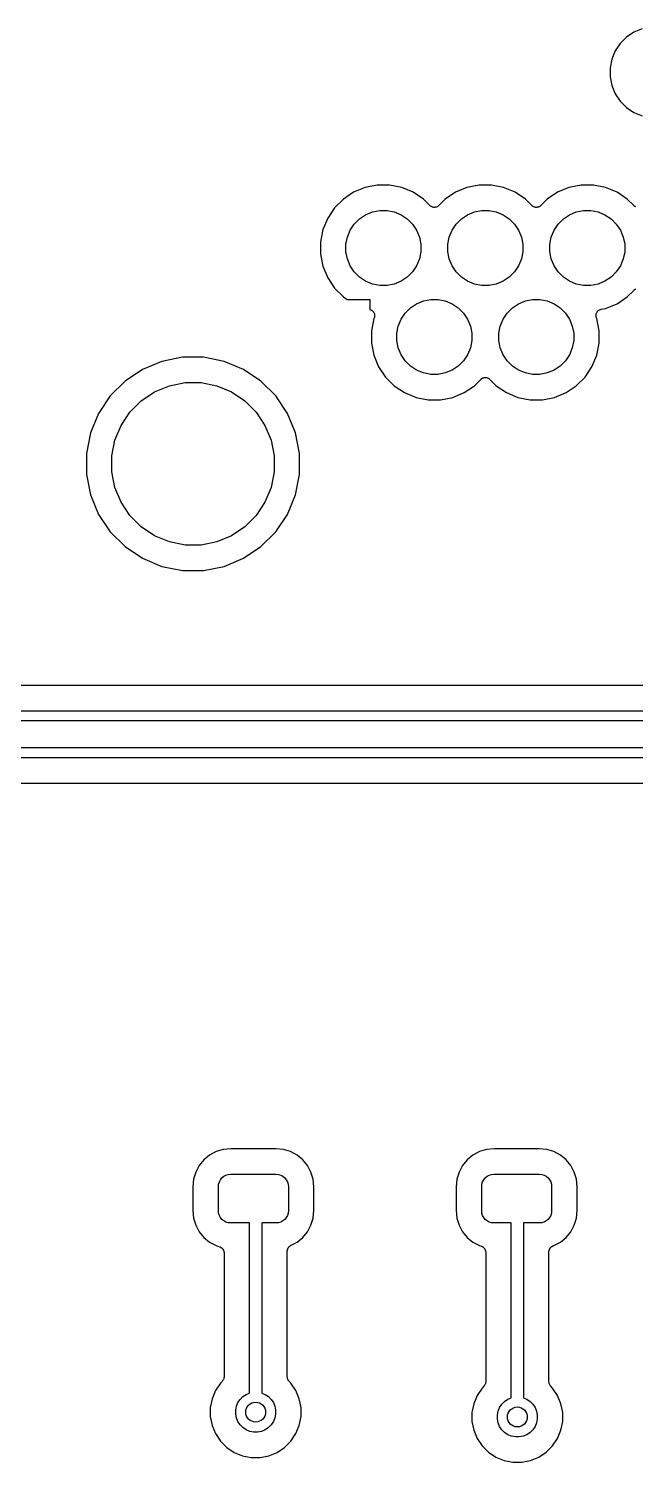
# Model space of a CAD drawing. Extents: x 1.71 to 9.75, y -6.32 to -1.22.
# Drawn here: x 3.462 to 3.94, y -5.042 to -3.912 of the extents above; entities that cross this region are included whole.
import ezdxf

# ---------------------------------------------------------------- set-up
doc = ezdxf.new("R2010")
doc.units = 0
doc.header["$MEASUREMENT"] = 0
doc.layers.add('BLACK', color=7, linetype='CONTINUOUS')

msp = doc.modelspace()

# ---------------------------------------------------------------- linework, layer by layer
at = {"layer": 'BLACK', "linetype": 'CONTINUOUS'}
for p, q in [((3.93321, -3.91903), (3.92823, -3.92401)), ((3.93907, -3.91512), (3.93321, -3.91903)), ((3.94557, -3.91243), (3.93907, -3.91512)), ((3.92432, -3.92987), (3.92163, -3.93637)), ((3.92823, -3.92401), (3.92432, -3.92987)), ((3.92163, -3.93637), (3.92025, -3.94328)), ((3.92025, -3.94328), (3.92025, -3.95032)), ((3.92025, -3.95032), (3.92163, -3.95723)), ((3.92163, -3.95723), (3.92432, -3.96373)), ((3.92432, -3.96373), (3.92823, -3.96959)), ((3.92823, -3.96959), (3.93321, -3.97457)), ((3.93321, -3.97457), (3.93907, -3.97848)), ((3.93907, -3.97848), (3.94557, -3.98117)), ((3.7182, -4.04133), (3.71009, -4.04675)), ((3.72721, -4.0376), (3.7182, -4.04133)), ((3.73678, -4.03569), (3.72721, -4.0376)), ((3.74654, -4.03569), (3.73678, -4.03569)), ((3.7561, -4.0376), (3.74654, -4.03569)), ((3.76512, -4.04133), (3.7561, -4.0376)), ((3.77323, -4.04675), (3.76512, -4.04133)), ((3.79851, -4.04133), (3.7904, -4.04675)), ((3.80753, -4.0376), (3.79851, -4.04133)), ((3.81709, -4.03569), (3.80753, -4.0376)), ((3.82685, -4.03569), (3.81709, -4.03569)), ((3.83642, -4.0376), (3.82685, -4.03569)), ((3.84543, -4.04133), (3.83642, -4.0376)), ((3.85354, -4.04675), (3.84543, -4.04133)), ((3.87883, -4.04133), (3.87072, -4.04675)), ((3.88784, -4.0376), (3.87883, -4.04133)), ((3.89741, -4.03569), (3.88784, -4.0376)), ((3.90717, -4.03569), (3.89741, -4.03569)), ((3.91673, -4.0376), (3.90717, -4.03569)), ((3.92575, -4.04133), (3.91673, -4.0376)), ((3.93386, -4.04675), (3.92575, -4.04133)), ((3.70319, -4.05365), (3.69777, -4.06176)), ((3.71009, -4.04675), (3.70319, -4.05365)), ((3.77828, -4.0518), (3.77323, -4.04675)), ((3.77864, -4.0521), (3.77828, -4.0518)), ((3.779, -4.0524), (3.77864, -4.0521)), ((3.77902, -4.05241), (3.779, -4.0524)), ((3.77903, -4.05242), (3.77902, -4.05241)), ((3.77945, -4.05264), (3.77903, -4.05242)), ((3.77986, -4.05287), (3.77945, -4.05264)), ((3.77988, -4.05287), (3.77986, -4.05287)), ((3.77989, -4.05288), (3.77988, -4.05287)), ((3.78034, -4.05302), (3.77989, -4.05288)), ((3.78079, -4.05316), (3.78034, -4.05302)), ((3.78081, -4.05316), (3.78079, -4.05316)), ((3.78083, -4.05317), (3.78081, -4.05316)), ((3.78129, -4.05321), (3.78083, -4.05317)), ((3.78176, -4.05326), (3.78129, -4.05321)), ((3.78178, -4.05326), (3.78176, -4.05326)), ((3.7818, -4.05327), (3.78178, -4.05326)), ((3.78226, -4.05322), (3.7818, -4.05327)), ((3.78273, -4.05318), (3.78226, -4.05322)), ((3.78275, -4.05317), (3.78273, -4.05318)), ((3.78277, -4.05317), (3.78275, -4.05317)), ((3.78322, -4.05304), (3.78277, -4.05317)), ((3.78367, -4.05291), (3.78322, -4.05304)), ((3.78369, -4.0529), (3.78367, -4.05291)), ((3.7837, -4.05289), (3.78369, -4.0529)), ((3.78412, -4.05268), (3.7837, -4.05289)), ((3.78454, -4.05246), (3.78412, -4.05268)), ((3.78455, -4.05245), (3.78454, -4.05246)), ((3.78457, -4.05244), (3.78455, -4.05245)), ((3.78493, -4.05215), (3.78457, -4.05244)), ((3.7853, -4.05185), (3.78493, -4.05215)), ((3.78533, -4.05183), (3.7853, -4.05185)), ((3.78535, -4.0518), (3.78533, -4.05182)), ((3.78533, -4.05182), (3.78533, -4.05183)), ((3.78533, -4.05183), (3.78533, -4.05183)), ((3.7904, -4.04675), (3.78535, -4.0518)), ((3.85859, -4.0518), (3.85354, -4.04675)), ((3.85896, -4.0521), (3.85859, -4.0518)), ((3.85932, -4.0524), (3.85896, -4.0521)), ((3.85933, -4.05241), (3.85932, -4.0524)), ((3.85935, -4.05242), (3.85933, -4.05241)), ((3.85976, -4.05264), (3.85935, -4.05242)), ((3.86018, -4.05287), (3.85976, -4.05264)), ((3.86019, -4.05287), (3.86018, -4.05287)), ((3.86021, -4.05288), (3.86019, -4.05287)), ((3.86066, -4.05302), (3.86021, -4.05288)), ((3.86111, -4.05316), (3.86066, -4.05302)), ((3.86112, -4.05316), (3.86111, -4.05316)), ((3.86114, -4.05317), (3.86112, -4.05316)), ((3.86161, -4.05321), (3.86114, -4.05317)), ((3.86208, -4.05326), (3.86161, -4.05321)), ((3.8621, -4.05326), (3.86208, -4.05326)), ((3.86211, -4.05327), (3.8621, -4.05326)), ((3.86258, -4.05322), (3.86211, -4.05327)), ((3.86305, -4.05318), (3.86258, -4.05322)), ((3.86307, -4.05317), (3.86305, -4.05318)), ((3.86308, -4.05317), (3.86307, -4.05317)), ((3.86353, -4.05304), (3.86308, -4.05317)), ((3.86399, -4.05291), (3.86353, -4.05304)), ((3.864, -4.0529), (3.86399, -4.05291)), ((3.86402, -4.05289), (3.864, -4.0529)), ((3.86443, -4.05268), (3.86402, -4.05289)), ((3.86485, -4.05246), (3.86443, -4.05268)), ((3.86487, -4.05245), (3.86485, -4.05246)), ((3.86488, -4.05244), (3.86487, -4.05245)), ((3.86525, -4.05215), (3.86488, -4.05244)), ((3.86562, -4.05185), (3.86525, -4.05215)), ((3.86564, -4.05183), (3.86562, -4.05185)), ((3.86567, -4.0518), (3.86564, -4.05182)), ((3.86564, -4.05182), (3.86564, -4.05183)), ((3.86564, -4.05183), (3.86564, -4.05183)), ((3.87072, -4.04675), (3.86567, -4.0518)), ((3.93891, -4.0518), (3.93386, -4.04675)), ((3.93927, -4.0521), (3.93891, -4.0518)), ((3.93963, -4.0524), (3.93927, -4.0521)), ((3.93965, -4.05241), (3.93963, -4.0524)), ((3.93966, -4.05242), (3.93965, -4.05241)), ((3.94008, -4.05264), (3.93966, -4.05242)), ((3.94049, -4.05287), (3.94008, -4.05264)), ((3.69777, -4.06176), (3.69403, -4.07077)), ((3.71872, -4.0664), (3.72283, -4.06229)), ((3.72283, -4.06229), (3.72767, -4.05905)), ((3.72767, -4.05905), (3.73304, -4.05683)), ((3.73304, -4.05683), (3.73875, -4.05569)), ((3.73875, -4.05569), (3.74457, -4.05569)), ((3.74457, -4.05569), (3.75027, -4.05683)), ((3.75027, -4.05683), (3.75564, -4.05905)), ((3.75564, -4.05905), (3.76048, -4.06229)), ((3.76048, -4.06229), (3.76459, -4.0664)), ((3.79904, -4.0664), (3.80315, -4.06229)), ((3.80315, -4.06229), (3.80799, -4.05905)), ((3.80799, -4.05905), (3.81336, -4.05683)), ((3.81336, -4.05683), (3.81906, -4.05569)), ((3.81906, -4.05569), (3.82488, -4.05569)), ((3.82488, -4.05569), (3.83059, -4.05683)), ((3.83059, -4.05683), (3.83596, -4.05905)), ((3.83596, -4.05905), (3.8408, -4.06229)), ((3.8408, -4.06229), (3.84491, -4.0664)), ((3.87935, -4.0664), (3.88346, -4.06229)), ((3.88346, -4.06229), (3.8883, -4.05905)), ((3.8883, -4.05905), (3.89367, -4.05683)), ((3.89367, -4.05683), (3.89938, -4.05569)), ((3.89938, -4.05569), (3.9052, -4.05569)), ((3.9052, -4.05569), (3.9109, -4.05683)), ((3.9109, -4.05683), (3.91627, -4.05905)), ((3.91627, -4.05905), (3.92111, -4.06229)), ((3.92111, -4.06229), (3.92522, -4.0664)), ((3.69403, -4.07077), (3.69213, -4.08034)), ((3.71213, -4.08231), (3.71326, -4.07661)), ((3.71326, -4.07661), (3.71549, -4.07123)), ((3.71549, -4.07123), (3.71872, -4.0664)), ((3.76459, -4.0664), (3.76782, -4.07123)), ((3.76782, -4.07123), (3.77005, -4.07661)), ((3.77005, -4.07661), (3.77119, -4.08231)), ((3.79244, -4.08231), (3.79358, -4.07661)), ((3.79358, -4.07661), (3.79581, -4.07123)), ((3.79581, -4.07123), (3.79904, -4.0664)), ((3.84491, -4.0664), (3.84814, -4.07123)), ((3.84814, -4.07123), (3.85037, -4.07661)), ((3.85037, -4.07661), (3.8515, -4.08231)), ((3.87276, -4.08231), (3.87389, -4.07661)), ((3.87389, -4.07661), (3.87612, -4.07123)), ((3.87612, -4.07123), (3.87935, -4.0664)), ((3.92522, -4.0664), (3.92845, -4.07123)), ((3.92845, -4.07123), (3.93068, -4.07661)), ((3.93068, -4.07661), (3.93181, -4.08231)), ((3.69213, -4.08034), (3.69213, -4.0901)), ((3.71213, -4.08813), (3.71213, -4.08231)), ((3.71326, -4.09383), (3.71213, -4.08813)), ((3.77119, -4.08813), (3.77005, -4.09383)), ((3.77119, -4.08231), (3.77119, -4.08813)), ((3.79244, -4.08813), (3.79244, -4.08231)), ((3.79358, -4.09383), (3.79244, -4.08813)), ((3.8515, -4.08813), (3.85037, -4.09383)), ((3.8515, -4.08231), (3.8515, -4.08813)), ((3.87276, -4.08813), (3.87276, -4.08231)), ((3.87389, -4.09383), (3.87276, -4.08813)), ((3.93181, -4.08813), (3.93068, -4.09383)), ((3.93181, -4.08231), (3.93181, -4.08813)), ((3.69213, -4.0901), (3.69403, -4.09967)), ((3.69403, -4.09967), (3.69777, -4.10868)), ((3.71549, -4.09921), (3.71326, -4.09383)), ((3.71872, -4.10404), (3.71549, -4.09921)), ((3.76782, -4.09921), (3.76459, -4.10404)), ((3.77005, -4.09383), (3.76782, -4.09921)), ((3.79581, -4.09921), (3.79358, -4.09383)), ((3.79904, -4.10404), (3.79581, -4.09921)), ((3.84814, -4.09921), (3.84491, -4.10404)), ((3.85037, -4.09383), (3.84814, -4.09921)), ((3.87612, -4.09921), (3.87389, -4.09383)), ((3.87935, -4.10404), (3.87612, -4.09921)), ((3.92845, -4.09921), (3.92522, -4.10404)), ((3.93068, -4.09383), (3.92845, -4.09921)), ((3.69777, -4.10868), (3.70319, -4.11679)), ((3.72283, -4.10816), (3.71872, -4.10404)), ((3.72767, -4.11139), (3.72283, -4.10816)), ((3.73304, -4.11361), (3.72767, -4.11139)), ((3.75564, -4.11139), (3.75027, -4.11361)), ((3.76048, -4.10816), (3.75564, -4.11139)), ((3.76459, -4.10404), (3.76048, -4.10816)), ((3.80315, -4.10816), (3.79904, -4.10404)), ((3.80799, -4.11139), (3.80315, -4.10816)), ((3.81336, -4.11361), (3.80799, -4.11139)), ((3.83596, -4.11139), (3.83059, -4.11361)), ((3.8408, -4.10816), (3.83596, -4.11139)), ((3.84491, -4.10404), (3.8408, -4.10816)), ((3.88346, -4.10816), (3.87935, -4.10404)), ((3.8883, -4.11139), (3.88346, -4.10816)), ((3.89367, -4.11361), (3.8883, -4.11139)), ((3.91627, -4.11139), (3.9109, -4.11361)), ((3.92111, -4.10816), (3.91627, -4.11139)), ((3.92522, -4.10404), (3.92111, -4.10816)), ((3.70319, -4.11679), (3.71009, -4.12369)), ((3.73875, -4.11475), (3.73304, -4.11361)), ((3.74457, -4.11475), (3.73875, -4.11475)), ((3.75027, -4.11361), (3.74457, -4.11475)), ((3.81906, -4.11475), (3.81336, -4.11361)), ((3.82488, -4.11475), (3.81906, -4.11475)), ((3.83059, -4.11361), (3.82488, -4.11475)), ((3.89938, -4.11475), (3.89367, -4.11361)), ((3.9052, -4.11475), (3.89938, -4.11475)), ((3.9109, -4.11361), (3.9052, -4.11475)), ((3.93386, -4.12369), (3.93891, -4.11864)), ((3.93891, -4.11864), (3.93893, -4.11862)), ((3.93893, -4.11862), (3.93893, -4.11862)), ((3.93893, -4.11862), (3.93894, -4.11862)), ((3.93894, -4.11862), (3.93896, -4.11859)), ((3.93896, -4.11859), (3.93933, -4.1183)), ((3.93933, -4.1183), (3.93969, -4.118)), ((3.93969, -4.118), (3.93971, -4.11799)), ((3.93971, -4.11799), (3.93972, -4.11798)), ((3.93972, -4.11798), (3.94014, -4.11777)), ((3.94014, -4.11777), (3.94056, -4.11755)), ((3.71009, -4.12369), (3.7132, -4.12577)), ((3.7132, -4.12577), (3.73103, -4.12577)), ((3.73103, -4.12577), (3.73103, -4.13363)), ((3.73103, -4.13363), (3.73127, -4.13371)), ((3.73127, -4.13371), (3.73172, -4.13385)), ((3.73172, -4.13385), (3.73173, -4.13385)), ((3.73173, -4.13385), (3.73175, -4.13386)), ((3.73175, -4.13386), (3.73216, -4.13409)), ((3.75888, -4.13648), (3.76299, -4.13236)), ((3.76299, -4.13236), (3.76783, -4.12913)), ((3.76783, -4.12913), (3.7732, -4.12691)), ((3.7732, -4.12691), (3.77891, -4.12577)), ((3.77891, -4.12577), (3.78472, -4.12577)), ((3.78472, -4.12577), (3.79043, -4.12691)), ((3.79043, -4.12691), (3.7958, -4.12913)), ((3.7958, -4.12913), (3.80064, -4.13236)), ((3.80064, -4.13236), (3.80475, -4.13648)), ((3.83919, -4.13648), (3.84331, -4.13236)), ((3.84331, -4.13236), (3.84814, -4.12913)), ((3.84814, -4.12913), (3.85352, -4.12691)), ((3.85352, -4.12691), (3.85922, -4.12577)), ((3.85922, -4.12577), (3.86504, -4.12577)), ((3.86504, -4.12577), (3.87074, -4.12691)), ((3.87074, -4.12691), (3.87612, -4.12913)), ((3.87612, -4.12913), (3.88095, -4.13236)), ((3.88095, -4.13236), (3.88507, -4.13648)), ((3.91185, -4.13405), (3.91226, -4.13383)), ((3.91226, -4.13383), (3.91228, -4.13383)), ((3.91228, -4.13383), (3.91229, -4.13382)), ((3.91229, -4.13382), (3.91274, -4.13369)), ((3.91274, -4.13369), (3.9132, -4.13355)), ((3.9132, -4.13355), (3.91673, -4.13285)), ((3.91673, -4.13285), (3.92575, -4.12911)), ((3.92575, -4.12911), (3.93386, -4.12369)), ((3.73216, -4.13409), (3.73258, -4.13431)), ((3.73419, -4.14085), (3.73229, -4.15042)), ((3.73258, -4.13431), (3.73259, -4.13432)), ((3.73259, -4.13432), (3.7326, -4.13433)), ((3.7326, -4.13433), (3.73296, -4.13463)), ((3.73296, -4.13463), (3.73333, -4.13494)), ((3.73333, -4.13494), (3.73334, -4.13495)), ((3.73334, -4.13495), (3.73335, -4.13496)), ((3.73335, -4.13496), (3.73364, -4.13532)), ((3.73364, -4.13532), (3.73394, -4.13569)), ((3.73394, -4.13569), (3.73395, -4.13571)), ((3.73395, -4.13571), (3.73396, -4.13572)), ((3.73396, -4.13572), (3.73418, -4.13614)), ((3.73418, -4.13614), (3.7344, -4.13656)), ((3.73439, -4.14037), (3.73419, -4.14085)), ((3.73453, -4.13992), (3.73439, -4.14037)), ((3.7344, -4.13656), (3.7344, -4.13657)), ((3.7344, -4.13657), (3.73441, -4.13658)), ((3.73441, -4.13658), (3.73454, -4.13704)), ((3.73467, -4.13946), (3.73453, -4.13992)), ((3.73454, -4.13704), (3.73468, -4.13749)), ((3.73468, -4.13943), (3.73467, -4.13945)), ((3.73467, -4.13945), (3.73467, -4.13946)), ((3.73468, -4.13749), (3.73468, -4.13751)), ((3.73468, -4.13751), (3.73469, -4.13752)), ((3.73472, -4.13897), (3.73468, -4.13943)), ((3.73469, -4.13752), (3.73473, -4.13799)), ((3.73477, -4.13849), (3.73472, -4.13897)), ((3.73473, -4.13799), (3.73477, -4.13846)), ((3.73477, -4.13846), (3.73477, -4.13848)), ((3.73477, -4.13848), (3.73477, -4.13849)), ((3.75342, -4.14669), (3.75565, -4.14131)), ((3.75565, -4.14131), (3.75888, -4.13648)), ((3.80475, -4.13648), (3.80798, -4.14131)), ((3.80798, -4.14131), (3.81021, -4.14669)), ((3.83374, -4.14669), (3.83596, -4.14131)), ((3.83596, -4.14131), (3.83919, -4.13648)), ((3.88507, -4.13648), (3.8883, -4.14131)), ((3.8883, -4.14131), (3.89052, -4.14669)), ((3.90917, -4.13839), (3.90922, -4.13792)), ((3.90917, -4.13841), (3.90917, -4.13839)), ((3.90917, -4.13842), (3.90917, -4.13841)), ((3.90922, -4.13889), (3.90917, -4.13842)), ((3.90922, -4.13792), (3.90927, -4.13745)), ((3.90926, -4.13936), (3.90922, -4.13889)), ((3.90926, -4.13938), (3.90926, -4.13936)), ((3.90926, -4.13939), (3.90926, -4.13938)), ((3.90939, -4.13984), (3.90926, -4.13939)), ((3.90927, -4.13745), (3.90928, -4.13744)), ((3.90928, -4.13742), (3.90942, -4.13697)), ((3.90928, -4.13744), (3.90928, -4.13742)), ((3.90953, -4.1403), (3.90939, -4.13984)), ((3.90942, -4.13697), (3.90956, -4.13652)), ((3.90954, -4.14033), (3.90953, -4.1403)), ((3.90955, -4.14037), (3.90954, -4.14033)), ((3.90954, -4.14033), (3.90954, -4.14033)), ((3.90954, -4.14033), (3.90954, -4.14033)), ((3.90975, -4.14085), (3.90955, -4.14037)), ((3.90956, -4.13652), (3.90957, -4.13651)), ((3.90957, -4.13649), (3.9098, -4.13608)), ((3.90957, -4.13651), (3.90957, -4.13649)), ((3.91166, -4.15042), (3.90975, -4.14085)), ((3.9098, -4.13608), (3.91002, -4.13566)), ((3.91002, -4.13566), (3.91003, -4.13565)), ((3.91003, -4.13565), (3.91004, -4.13564)), ((3.91004, -4.13564), (3.91034, -4.13527)), ((3.91034, -4.13527), (3.91065, -4.13491)), ((3.91065, -4.13491), (3.91066, -4.1349)), ((3.91066, -4.1349), (3.91067, -4.13489)), ((3.91067, -4.13489), (3.91103, -4.13459)), ((3.91103, -4.13459), (3.9114, -4.13429)), ((3.9114, -4.13429), (3.91141, -4.13428)), ((3.91141, -4.13428), (3.91143, -4.13427)), ((3.91143, -4.13427), (3.91185, -4.13405)), ((3.73229, -4.15042), (3.73229, -4.16018)), ((3.75229, -4.15239), (3.75342, -4.14669)), ((3.75229, -4.15821), (3.75229, -4.15239)), ((3.81021, -4.14669), (3.81134, -4.15239)), ((3.81134, -4.15239), (3.81134, -4.15821)), ((3.8326, -4.15239), (3.83374, -4.14669)), ((3.8326, -4.15821), (3.8326, -4.15239)), ((3.89052, -4.14669), (3.89166, -4.15239)), ((3.89166, -4.15239), (3.89166, -4.15821)), ((3.91166, -4.16018), (3.91166, -4.15042)), ((3.73229, -4.16018), (3.73419, -4.16975)), ((3.75342, -4.16391), (3.75229, -4.15821)), ((3.75565, -4.16929), (3.75342, -4.16391)), ((3.81021, -4.16391), (3.80798, -4.16929)), ((3.81134, -4.15821), (3.81021, -4.16391)), ((3.83374, -4.16391), (3.8326, -4.15821)), ((3.83596, -4.16929), (3.83374, -4.16391)), ((3.89052, -4.16391), (3.8883, -4.16929)), ((3.89166, -4.15821), (3.89052, -4.16391)), ((3.90975, -4.16975), (3.91166, -4.16018)), ((3.56716, -4.17455), (3.55188, -4.18088)), ((3.58339, -4.17132), (3.56716, -4.17455)), ((3.59993, -4.17132), (3.58339, -4.17132)), ((3.61615, -4.17455), (3.59993, -4.17132)), ((3.63144, -4.18088), (3.61615, -4.17455)), ((3.73419, -4.16975), (3.73792, -4.17876)), ((3.73792, -4.17876), (3.74334, -4.18687)), ((3.75888, -4.17412), (3.75565, -4.16929)), ((3.76299, -4.17824), (3.75888, -4.17412)), ((3.76783, -4.18147), (3.76299, -4.17824)), ((3.80064, -4.17824), (3.7958, -4.18147)), ((3.80475, -4.17412), (3.80064, -4.17824)), ((3.80798, -4.16929), (3.80475, -4.17412)), ((3.83919, -4.17412), (3.83596, -4.16929)), ((3.84331, -4.17824), (3.83919, -4.17412)), ((3.84814, -4.18147), (3.84331, -4.17824)), ((3.88095, -4.17824), (3.87612, -4.18147)), ((3.88507, -4.17412), (3.88095, -4.17824)), ((3.8883, -4.16929), (3.88507, -4.17412)), ((3.9006, -4.18687), (3.90602, -4.17876)), ((3.90602, -4.17876), (3.90975, -4.16975)), ((3.53813, -4.19007), (3.52643, -4.20177)), ((3.55188, -4.18088), (3.53813, -4.19007)), ((3.64519, -4.19007), (3.63144, -4.18088)), ((3.65689, -4.20177), (3.64519, -4.19007)), ((3.74334, -4.18687), (3.75024, -4.19377)), ((3.7732, -4.18369), (3.76783, -4.18147)), ((3.77891, -4.18483), (3.7732, -4.18369)), ((3.78472, -4.18483), (3.77891, -4.18483)), ((3.79043, -4.18369), (3.78472, -4.18483)), ((3.7958, -4.18147), (3.79043, -4.18369)), ((3.81339, -4.19377), (3.81844, -4.18872)), ((3.81844, -4.18872), (3.81846, -4.1887)), ((3.81846, -4.1887), (3.81849, -4.18867)), ((3.81846, -4.1887), (3.81846, -4.1887)), ((3.81846, -4.1887), (3.81846, -4.1887)), ((3.81849, -4.18867), (3.81886, -4.18838)), ((3.81886, -4.18838), (3.81922, -4.18808)), ((3.81922, -4.18808), (3.81924, -4.18807)), ((3.81924, -4.18807), (3.81925, -4.18806)), ((3.81925, -4.18806), (3.81967, -4.18785)), ((3.81967, -4.18785), (3.82008, -4.18763)), ((3.82008, -4.18763), (3.8201, -4.18762)), ((3.8201, -4.18762), (3.82012, -4.18761)), ((3.82012, -4.18761), (3.82057, -4.18748)), ((3.82057, -4.18748), (3.82102, -4.18735)), ((3.82102, -4.18735), (3.82104, -4.18735)), ((3.82104, -4.18735), (3.82105, -4.18734)), ((3.82105, -4.18734), (3.82152, -4.1873)), ((3.82152, -4.1873), (3.82199, -4.18726)), ((3.82199, -4.18726), (3.82201, -4.18726)), ((3.82201, -4.18726), (3.82202, -4.18726)), ((3.82202, -4.18726), (3.82249, -4.18731)), ((3.82249, -4.18731), (3.82296, -4.18735)), ((3.82296, -4.18735), (3.82298, -4.18736)), ((3.82298, -4.18736), (3.82299, -4.18736)), ((3.82299, -4.18736), (3.82344, -4.1875)), ((3.82344, -4.1875), (3.82389, -4.18764)), ((3.82389, -4.18764), (3.82391, -4.18765)), ((3.82391, -4.18765), (3.82393, -4.18765)), ((3.82393, -4.18765), (3.82434, -4.18788)), ((3.82434, -4.18788), (3.82475, -4.1881)), ((3.82475, -4.1881), (3.82477, -4.18811)), ((3.82477, -4.18811), (3.82478, -4.18812)), ((3.82478, -4.18812), (3.82514, -4.18842)), ((3.82514, -4.18842), (3.82551, -4.18872)), ((3.82551, -4.18872), (3.83056, -4.19377)), ((3.85352, -4.18369), (3.84814, -4.18147)), ((3.85922, -4.18483), (3.85352, -4.18369)), ((3.86504, -4.18483), (3.85922, -4.18483)), ((3.87074, -4.18369), (3.86504, -4.18483)), ((3.87612, -4.18147), (3.87074, -4.18369)), ((3.8937, -4.19377), (3.9006, -4.18687)), ((3.52643, -4.20177), (3.51724, -4.21552)), ((3.55087, -4.20561), (3.56135, -4.1986)), ((3.56135, -4.1986), (3.573, -4.19378)), ((3.573, -4.19378), (3.58536, -4.19132)), ((3.58536, -4.19132), (3.59796, -4.19132)), ((3.59796, -4.19132), (3.61032, -4.19378)), ((3.61032, -4.19378), (3.62196, -4.1986)), ((3.62196, -4.1986), (3.63244, -4.20561)), ((3.66608, -4.21552), (3.65689, -4.20177)), ((3.75024, -4.19377), (3.75835, -4.19919)), ((3.75835, -4.19919), (3.76737, -4.20292)), ((3.79626, -4.20292), (3.80527, -4.19919)), ((3.80527, -4.19919), (3.81339, -4.19377)), ((3.83056, -4.19377), (3.83867, -4.19919)), ((3.83867, -4.19919), (3.84768, -4.20292)), ((3.87658, -4.20292), (3.88559, -4.19919)), ((3.88559, -4.19919), (3.8937, -4.19377)), ((3.54196, -4.21452), (3.55087, -4.20561)), ((3.63244, -4.20561), (3.64135, -4.21452)), ((3.76737, -4.20292), (3.77694, -4.20483)), ((3.77694, -4.20483), (3.78669, -4.20483)), ((3.78669, -4.20483), (3.79626, -4.20292)), ((3.84768, -4.20292), (3.85725, -4.20483)), ((3.85725, -4.20483), (3.86701, -4.20483)), ((3.86701, -4.20483), (3.87658, -4.20292)), ((3.51724, -4.21552), (3.51091, -4.23081)), ((3.53496, -4.225), (3.54196, -4.21452)), ((3.64135, -4.21452), (3.64835, -4.225)), ((3.67241, -4.23081), (3.66608, -4.21552)), ((3.51091, -4.23081), (3.50768, -4.24703)), ((3.53014, -4.23664), (3.53496, -4.225)), ((3.64835, -4.225), (3.65318, -4.23664)), ((3.67563, -4.24703), (3.67241, -4.23081)), ((3.52768, -4.249), (3.53014, -4.23664)), ((3.65318, -4.23664), (3.65563, -4.249)), ((3.50768, -4.24703), (3.50768, -4.26357)), ((3.52768, -4.2616), (3.52768, -4.249)), ((3.65563, -4.249), (3.65563, -4.2616)), ((3.67563, -4.26357), (3.67563, -4.24703)), ((3.50768, -4.26357), (3.51091, -4.2798)), ((3.53014, -4.27396), (3.52768, -4.2616)), ((3.65563, -4.2616), (3.65318, -4.27396)), ((3.67241, -4.2798), (3.67563, -4.26357)), ((3.51091, -4.2798), (3.51724, -4.29508)), ((3.53496, -4.2856), (3.53014, -4.27396)), ((3.65318, -4.27396), (3.64835, -4.2856)), ((3.66608, -4.29508), (3.67241, -4.2798)), ((3.54196, -4.29608), (3.53496, -4.2856)), ((3.64835, -4.2856), (3.64135, -4.29608)), ((3.51724, -4.29508), (3.52643, -4.30883)), ((3.55087, -4.30499), (3.54196, -4.29608)), ((3.64135, -4.29608), (3.63244, -4.30499)), ((3.65689, -4.30883), (3.66608, -4.29508)), ((3.52643, -4.30883), (3.53813, -4.32053)), ((3.56135, -4.312), (3.55087, -4.30499)), ((3.573, -4.31682), (3.56135, -4.312)), ((3.62196, -4.312), (3.61032, -4.31682)), ((3.63244, -4.30499), (3.62196, -4.312)), ((3.64519, -4.32053), (3.65689, -4.30883)), ((3.53813, -4.32053), (3.55188, -4.32972)), ((3.58536, -4.31928), (3.573, -4.31682)), ((3.59796, -4.31928), (3.58536, -4.31928)), ((3.61032, -4.31682), (3.59796, -4.31928)), ((3.63144, -4.32972), (3.64519, -4.32053)), ((3.55188, -4.32972), (3.56716, -4.33605)), ((3.56716, -4.33605), (3.58339, -4.33928)), ((3.59993, -4.33928), (3.61615, -4.33605)), ((3.61615, -4.33605), (3.63144, -4.32972)), ((3.58339, -4.33928), (3.59993, -4.33928)), ((4.52499, -4.4298), (3.36501, -4.4298)), ((3.35466, -4.4498), (4.53534, -4.4498)), ((4.5368, -4.4578), (3.3532, -4.4578)), ((3.1057, -4.4788), (4.4718, -4.4788)), ((4.47034, -4.4868), (3.10716, -4.4868)), ((3.11751, -4.5068), (4.45999, -4.5068)), ((3.60474, -4.79991), (3.60024, -4.80361)), ((3.60987, -4.79717), (3.60474, -4.79991)), ((3.61544, -4.79548), (3.60987, -4.79717)), ((3.62148, -4.79489), (3.61544, -4.79548)), ((3.65692, -4.79489), (3.62148, -4.79489)), ((3.66296, -4.79548), (3.65692, -4.79489)), ((3.66853, -4.79717), (3.66296, -4.79548)), ((3.67366, -4.79991), (3.66853, -4.79717)), ((3.67816, -4.80361), (3.67366, -4.79991)), ((3.81224, -4.79991), (3.80774, -4.80361)), ((3.81737, -4.79717), (3.81224, -4.79991)), ((3.82294, -4.79548), (3.81737, -4.79717)), ((3.82898, -4.79489), (3.82294, -4.79548)), ((3.86442, -4.79489), (3.82898, -4.79489)), ((3.87046, -4.79548), (3.86442, -4.79489)), ((3.87603, -4.79717), (3.87046, -4.79548)), ((3.88116, -4.79991), (3.87603, -4.79717)), ((3.88566, -4.80361), (3.88116, -4.79991)), ((3.59655, -4.80811), (3.5938, -4.81324)), ((3.60024, -4.80361), (3.59655, -4.80811)), ((3.68185, -4.80811), (3.67816, -4.80361)), ((3.6846, -4.81324), (3.68185, -4.80811)), ((3.80405, -4.80811), (3.8013, -4.81324)), ((3.80774, -4.80361), (3.80405, -4.80811)), ((3.88935, -4.80811), (3.88566, -4.80361)), ((3.8921, -4.81324), (3.88935, -4.80811)), ((3.59211, -4.81881), (3.59152, -4.82485)), ((3.5938, -4.81324), (3.59211, -4.81881)), ((3.61164, -4.8246), (3.61183, -4.82273)), ((3.61183, -4.82273), (3.61237, -4.82093)), ((3.61237, -4.82093), (3.61326, -4.81927)), ((3.61326, -4.81927), (3.61445, -4.81782)), ((3.61445, -4.81782), (3.61591, -4.81662)), ((3.61591, -4.81662), (3.61756, -4.81574)), ((3.61756, -4.81574), (3.61937, -4.81519)), ((3.61937, -4.81519), (3.62124, -4.81501)), ((3.62124, -4.81501), (3.65716, -4.81501)), ((3.65716, -4.81501), (3.65903, -4.81519)), ((3.65903, -4.81519), (3.66084, -4.81574)), ((3.66084, -4.81574), (3.66249, -4.81662)), ((3.66249, -4.81662), (3.66395, -4.81782)), ((3.66395, -4.81782), (3.66514, -4.81927)), ((3.66514, -4.81927), (3.66603, -4.82093)), ((3.66603, -4.82093), (3.66657, -4.82273)), ((3.66657, -4.82273), (3.66676, -4.8246)), ((3.68629, -4.81881), (3.6846, -4.81324)), ((3.68688, -4.82485), (3.68629, -4.81881)), ((3.79961, -4.81881), (3.79902, -4.82485)), ((3.8013, -4.81324), (3.79961, -4.81881)), ((3.81914, -4.8246), (3.81933, -4.82273)), ((3.81933, -4.82273), (3.81987, -4.82093)), ((3.81987, -4.82093), (3.82076, -4.81927)), ((3.82076, -4.81927), (3.82195, -4.81782)), ((3.82195, -4.81782), (3.82341, -4.81662)), ((3.82341, -4.81662), (3.82506, -4.81574)), ((3.82506, -4.81574), (3.82687, -4.81519)), ((3.82687, -4.81519), (3.82874, -4.81501)), ((3.82874, -4.81501), (3.86466, -4.81501)), ((3.86466, -4.81501), (3.86653, -4.81519)), ((3.86653, -4.81519), (3.86834, -4.81574)), ((3.86834, -4.81574), (3.86999, -4.81662)), ((3.86999, -4.81662), (3.87145, -4.81782)), ((3.87145, -4.81782), (3.87264, -4.81927)), ((3.87264, -4.81927), (3.87353, -4.82093)), ((3.87353, -4.82093), (3.87407, -4.82273)), ((3.87407, -4.82273), (3.87426, -4.8246)), ((3.89379, -4.81881), (3.8921, -4.81324)), ((3.89438, -4.82485), (3.89379, -4.81881)), ((3.59152, -4.82485), (3.59152, -4.84355)), ((3.61164, -4.8438), (3.61164, -4.8246)), ((3.66676, -4.8246), (3.66676, -4.8438)), ((3.68688, -4.84355), (3.68688, -4.82485)), ((3.79902, -4.82485), (3.79902, -4.84355)), ((3.81914, -4.8438), (3.81914, -4.8246)), ((3.87426, -4.8246), (3.87426, -4.8438)), ((3.89438, -4.84355), (3.89438, -4.82485)), ((3.59152, -4.84355), (3.59211, -4.84959)), ((3.61183, -4.84567), (3.61164, -4.8438)), ((3.66676, -4.8438), (3.66657, -4.84567)), ((3.68629, -4.84959), (3.68688, -4.84355)), ((3.79902, -4.84355), (3.79961, -4.84959)), ((3.81933, -4.84567), (3.81914, -4.8438)), ((3.87426, -4.8438), (3.87407, -4.84567)), ((3.89379, -4.84959), (3.89438, -4.84355)), ((3.59211, -4.84959), (3.5938, -4.85516)), ((3.5938, -4.85516), (3.59655, -4.86029)), ((3.61237, -4.84747), (3.61183, -4.84567)), ((3.61326, -4.84913), (3.61237, -4.84747)), ((3.61445, -4.85058), (3.61326, -4.84913)), ((3.61591, -4.85178), (3.61445, -4.85058)), ((3.61756, -4.85266), (3.61591, -4.85178)), ((3.61937, -4.85321), (3.61756, -4.85266)), ((3.62124, -4.85339), (3.61937, -4.85321)), ((3.63608, -4.85339), (3.62124, -4.85339)), ((3.63608, -4.98739), (3.63608, -4.85339)), ((3.65716, -4.85339), (3.64592, -4.85339)), ((3.64592, -4.85339), (3.64592, -4.98739)), ((3.65903, -4.85321), (3.65716, -4.85339)), ((3.66084, -4.85266), (3.65903, -4.85321)), ((3.66249, -4.85178), (3.66084, -4.85266)), ((3.66395, -4.85058), (3.66249, -4.85178)), ((3.66514, -4.84913), (3.66395, -4.85058)), ((3.66603, -4.84747), (3.66514, -4.84913)), ((3.66657, -4.84567), (3.66603, -4.84747)), ((3.68185, -4.86029), (3.6846, -4.85516)), ((3.6846, -4.85516), (3.68629, -4.84959)), ((3.79961, -4.84959), (3.8013, -4.85516)), ((3.8013, -4.85516), (3.80405, -4.86029)), ((3.81987, -4.84747), (3.81933, -4.84567)), ((3.82076, -4.84913), (3.81987, -4.84747)), ((3.82195, -4.85058), (3.82076, -4.84913)), ((3.82341, -4.85178), (3.82195, -4.85058)), ((3.82506, -4.85266), (3.82341, -4.85178)), ((3.82687, -4.85321), (3.82506, -4.85266)), ((3.82874, -4.85339), (3.82687, -4.85321)), ((3.84228, -4.85339), (3.82874, -4.85339)), ((3.84228, -4.99119), (3.84228, -4.85339)), ((3.86466, -4.85339), (3.85212, -4.85339)), ((3.85212, -4.85339), (3.85212, -4.99119)), ((3.86653, -4.85321), (3.86466, -4.85339)), ((3.86834, -4.85266), (3.86653, -4.85321)), ((3.86999, -4.85178), (3.86834, -4.85266)), ((3.87145, -4.85058), (3.86999, -4.85178)), ((3.87264, -4.84913), (3.87145, -4.85058)), ((3.87353, -4.84747), (3.87264, -4.84913)), ((3.87407, -4.84567), (3.87353, -4.84747)), ((3.88935, -4.86029), (3.8921, -4.85516)), ((3.8921, -4.85516), (3.89379, -4.84959)), ((3.59655, -4.86029), (3.60024, -4.86479)), ((3.60024, -4.86479), (3.60474, -4.86849)), ((3.67366, -4.86849), (3.67816, -4.86479)), ((3.67816, -4.86479), (3.68185, -4.86029)), ((3.80405, -4.86029), (3.80774, -4.86479)), ((3.80774, -4.86479), (3.81224, -4.86849)), ((3.88116, -4.86849), (3.88566, -4.86479)), ((3.88566, -4.86479), (3.88935, -4.86029)), ((3.60474, -4.86849), (3.60987, -4.87123)), ((3.60987, -4.87123), (3.61253, -4.87204)), ((3.61253, -4.87204), (3.6126, -4.87206)), ((3.6126, -4.87206), (3.6128, -4.87214)), ((3.6128, -4.87214), (3.61302, -4.87221)), ((3.61302, -4.87221), (3.61325, -4.87234)), ((3.61325, -4.87234), (3.61349, -4.87244)), ((3.61349, -4.87244), (3.61368, -4.87257)), ((3.61368, -4.87257), (3.61387, -4.87267)), ((3.61387, -4.87267), (3.61408, -4.87284)), ((3.61408, -4.87284), (3.6143, -4.87299)), ((3.6143, -4.87299), (3.61445, -4.87315)), ((3.61445, -4.87315), (3.61463, -4.8733)), ((3.61463, -4.8733), (3.61479, -4.8735)), ((3.61479, -4.8735), (3.61498, -4.87369)), ((3.61498, -4.87369), (3.6151, -4.87388)), ((3.6151, -4.87388), (3.61524, -4.87405)), ((3.61524, -4.87405), (3.61537, -4.87429)), ((3.61537, -4.87429), (3.61551, -4.87451)), ((3.61551, -4.87451), (3.6156, -4.87472)), ((3.6156, -4.87472), (3.6157, -4.87491)), ((3.6157, -4.87491), (3.61578, -4.87517)), ((3.61578, -4.87517), (3.61588, -4.87541)), ((3.61588, -4.87541), (3.61592, -4.87563)), ((3.61592, -4.87563), (3.61598, -4.87585)), ((3.61598, -4.87585), (3.61601, -4.87611)), ((3.61601, -4.87611), (3.61606, -4.87637)), ((3.61606, -4.87637), (3.61606, -4.8766)), ((3.61606, -4.8766), (3.61608, -4.87682)), ((3.61608, -4.87682), (3.61608, -4.97469)), ((3.66592, -4.87555), (3.66595, -4.87533)), ((3.66592, -4.87562), (3.66592, -4.87555)), ((3.66592, -4.97469), (3.66592, -4.87562)), ((3.66595, -4.87511), (3.666, -4.87484)), ((3.66595, -4.87533), (3.66595, -4.87511)), ((3.666, -4.87484), (3.66603, -4.87458)), ((3.66603, -4.87458), (3.6661, -4.87437)), ((3.6661, -4.87437), (3.66614, -4.87415)), ((3.66614, -4.87415), (3.66624, -4.8739)), ((3.66624, -4.8739), (3.66633, -4.87365)), ((3.66633, -4.87365), (3.66643, -4.87345)), ((3.66643, -4.87345), (3.66652, -4.87325)), ((3.66652, -4.87325), (3.66667, -4.87303)), ((3.66667, -4.87303), (3.6668, -4.87279)), ((3.6668, -4.87279), (3.66694, -4.87262)), ((3.66694, -4.87262), (3.66706, -4.87244)), ((3.66706, -4.87244), (3.66725, -4.87225)), ((3.66725, -4.87225), (3.66742, -4.87205)), ((3.66742, -4.87205), (3.6676, -4.87191)), ((3.6676, -4.87191), (3.66775, -4.87175)), ((3.66775, -4.87175), (3.66797, -4.8716)), ((3.66797, -4.8716), (3.66818, -4.87143)), ((3.66818, -4.87143), (3.66838, -4.87133)), ((3.66838, -4.87133), (3.66856, -4.87121)), ((3.66856, -4.87121), (3.67366, -4.86849)), ((3.81224, -4.86849), (3.81737, -4.87123)), ((3.81737, -4.87123), (3.81873, -4.87164)), ((3.81873, -4.87164), (3.8188, -4.87166)), ((3.8188, -4.87166), (3.819, -4.87175)), ((3.819, -4.87175), (3.81922, -4.87182)), ((3.81922, -4.87182), (3.81945, -4.87194)), ((3.81945, -4.87194), (3.81969, -4.87205)), ((3.81969, -4.87205), (3.81988, -4.87217)), ((3.81988, -4.87217), (3.82007, -4.87228)), ((3.82007, -4.87228), (3.82028, -4.87245)), ((3.82028, -4.87245), (3.8205, -4.8726)), ((3.8205, -4.8726), (3.82065, -4.87276)), ((3.82065, -4.87276), (3.82083, -4.8729)), ((3.82083, -4.8729), (3.82099, -4.87311)), ((3.82099, -4.87311), (3.82118, -4.8733)), ((3.82118, -4.8733), (3.8213, -4.87348)), ((3.8213, -4.87348), (3.82144, -4.87366)), ((3.82144, -4.87366), (3.82157, -4.87389)), ((3.82157, -4.87389), (3.82171, -4.87411)), ((3.82171, -4.87411), (3.8218, -4.87432)), ((3.8218, -4.87432), (3.8219, -4.87452)), ((3.8219, -4.87452), (3.82198, -4.87477)), ((3.82198, -4.87477), (3.82208, -4.87502)), ((3.82208, -4.87502), (3.82212, -4.87524)), ((3.82212, -4.87524), (3.82218, -4.87545)), ((3.82218, -4.87545), (3.82221, -4.87572)), ((3.82221, -4.87572), (3.82226, -4.87598)), ((3.82226, -4.87598), (3.82226, -4.8762)), ((3.82226, -4.8762), (3.82228, -4.87643)), ((3.82228, -4.87643), (3.82228, -4.97849)), ((3.87212, -4.87605), (3.87215, -4.87583)), ((3.87212, -4.87612), (3.87212, -4.87605)), ((3.87212, -4.97849), (3.87212, -4.87612)), ((3.87215, -4.87561), (3.8722, -4.87535)), ((3.87215, -4.87583), (3.87215, -4.87561)), ((3.8722, -4.87535), (3.87223, -4.87508)), ((3.87223, -4.87508), (3.8723, -4.87487)), ((3.8723, -4.87487), (3.87234, -4.87465)), ((3.87234, -4.87465), (3.87245, -4.87441)), ((3.87245, -4.87441), (3.87253, -4.87415)), ((3.87253, -4.87415), (3.87263, -4.87396)), ((3.87263, -4.87396), (3.87272, -4.87375)), ((3.87272, -4.87375), (3.87287, -4.87353)), ((3.87287, -4.87353), (3.873, -4.8733)), ((3.873, -4.8733), (3.87314, -4.87313)), ((3.87314, -4.87313), (3.87326, -4.87294)), ((3.87326, -4.87294), (3.87345, -4.87275)), ((3.87345, -4.87275), (3.87362, -4.87255)), ((3.87362, -4.87255), (3.8738, -4.87241)), ((3.8738, -4.87241), (3.87396, -4.87225)), ((3.87396, -4.87225), (3.87418, -4.8721)), ((3.87418, -4.8721), (3.87438, -4.87194)), ((3.87438, -4.87194), (3.87458, -4.87183)), ((3.87458, -4.87183), (3.87477, -4.87171)), ((3.87477, -4.87171), (3.87501, -4.87161)), ((3.87501, -4.87161), (3.87525, -4.87149)), ((3.87525, -4.87149), (3.87546, -4.87142)), ((3.87546, -4.87142), (3.87567, -4.87134)), ((3.87567, -4.87134), (3.87603, -4.87123)), ((3.87603, -4.87123), (3.88116, -4.86849)), ((3.61323, -4.97961), (3.60932, -4.98547)), ((3.61461, -4.97823), (3.61323, -4.97961)), ((3.61491, -4.97787), (3.61461, -4.97823)), ((3.6152, -4.97752), (3.61491, -4.97787)), ((3.61522, -4.9775), (3.6152, -4.97752)), ((3.61523, -4.97748), (3.61522, -4.9775)), ((3.61545, -4.97707), (3.61523, -4.97748)), ((3.61567, -4.97666), (3.61545, -4.97707)), ((3.61568, -4.97664), (3.61567, -4.97666)), ((3.61569, -4.97662), (3.61568, -4.97664)), ((3.61583, -4.97618), (3.61569, -4.97662)), ((3.61597, -4.97573), (3.61583, -4.97618)), ((3.61598, -4.97568), (3.61597, -4.97571)), ((3.61597, -4.97571), (3.61597, -4.97573)), ((3.61603, -4.97523), (3.61598, -4.97568)), ((3.61608, -4.97476), (3.61603, -4.97523)), ((3.61608, -4.97469), (3.61608, -4.97471)), ((3.61608, -4.97471), (3.61608, -4.97471)), ((3.61608, -4.97471), (3.61608, -4.97471)), ((3.61608, -4.97471), (3.61608, -4.97476)), ((3.66597, -4.97515), (3.66592, -4.97469)), ((3.66601, -4.97561), (3.66597, -4.97515)), ((3.66601, -4.97564), (3.66601, -4.97561)), ((3.66602, -4.97567), (3.66601, -4.97564)), ((3.66615, -4.97611), (3.66602, -4.97567)), ((3.66628, -4.97655), (3.66615, -4.97611)), ((3.66629, -4.97658), (3.66628, -4.97655)), ((3.6663, -4.9766), (3.66629, -4.97658)), ((3.66652, -4.97701), (3.6663, -4.9766)), ((3.66673, -4.97742), (3.66652, -4.97701)), ((3.66674, -4.97744), (3.66673, -4.97742)), ((3.66676, -4.97746), (3.66674, -4.97744)), ((3.66705, -4.97782), (3.66676, -4.97746)), ((3.66734, -4.97818), (3.66705, -4.97782)), ((3.66737, -4.97822), (3.66734, -4.97818)), ((3.66739, -4.97823), (3.66737, -4.97822)), ((3.66737, -4.97822), (3.66737, -4.97822)), ((3.66737, -4.97822), (3.66737, -4.97822)), ((3.66877, -4.97961), (3.66739, -4.97823)), ((3.67268, -4.98547), (3.66877, -4.97961)), ((3.82165, -4.98087), (3.82143, -4.98128)), ((3.82187, -4.98046), (3.82165, -4.98087)), ((3.82188, -4.98044), (3.82187, -4.98046)), ((3.82189, -4.98042), (3.82188, -4.98044)), ((3.82203, -4.97998), (3.82189, -4.98042)), ((3.82217, -4.97953), (3.82203, -4.97998)), ((3.82218, -4.97948), (3.82217, -4.97951)), ((3.82217, -4.97951), (3.82217, -4.97953)), ((3.82223, -4.97903), (3.82218, -4.97948)), ((3.82228, -4.97856), (3.82223, -4.97903)), ((3.82228, -4.97849), (3.82228, -4.97851)), ((3.82228, -4.97851), (3.82228, -4.97851)), ((3.82228, -4.97851), (3.82228, -4.97851)), ((3.82228, -4.97851), (3.82228, -4.97856)), ((3.87217, -4.97895), (3.87212, -4.97849)), ((3.87221, -4.97941), (3.87217, -4.97895)), ((3.87221, -4.97944), (3.87221, -4.97941)), ((3.87222, -4.97947), (3.87221, -4.97944)), ((3.87235, -4.97991), (3.87222, -4.97947)), ((3.87248, -4.98035), (3.87235, -4.97991)), ((3.87249, -4.98038), (3.87248, -4.98035)), ((3.8725, -4.9804), (3.87249, -4.98038)), ((3.87272, -4.98081), (3.8725, -4.9804)), ((3.87293, -4.98122), (3.87272, -4.98081)), ((3.60663, -4.99197), (3.60525, -4.99888)), ((3.60932, -4.98547), (3.60663, -4.99197)), ((3.62704, -4.99494), (3.62877, -4.99236)), ((3.62877, -4.99236), (3.63096, -4.99017)), ((3.63096, -4.99017), (3.63354, -4.98844)), ((3.63354, -4.98844), (3.63608, -4.98739)), ((3.64592, -4.98739), (3.64846, -4.98844)), ((3.64846, -4.98844), (3.65104, -4.99017)), ((3.65104, -4.99017), (3.65323, -4.99236)), ((3.65323, -4.99236), (3.65496, -4.99494)), ((3.67537, -4.99197), (3.67268, -4.98547)), ((3.67675, -4.99888), (3.67537, -4.99197)), ((3.81552, -4.98927), (3.81283, -4.99577)), ((3.81943, -4.98341), (3.81552, -4.98927)), ((3.82081, -4.98203), (3.81943, -4.98341)), ((3.82111, -4.98167), (3.82081, -4.98203)), ((3.8214, -4.98132), (3.82111, -4.98167)), ((3.82142, -4.9813), (3.8214, -4.98132)), ((3.82143, -4.98128), (3.82142, -4.9813)), ((3.83716, -4.99397), (3.83974, -4.99224)), ((3.83974, -4.99224), (3.84228, -4.99119)), ((3.85212, -4.99119), (3.85466, -4.99224)), ((3.85466, -4.99224), (3.85724, -4.99397)), ((3.87294, -4.98124), (3.87293, -4.98122)), ((3.87296, -4.98126), (3.87294, -4.98124)), ((3.87325, -4.98162), (3.87296, -4.98126)), ((3.87354, -4.98198), (3.87325, -4.98162)), ((3.87357, -4.98202), (3.87354, -4.98198)), ((3.87359, -4.98203), (3.87357, -4.98202)), ((3.87357, -4.98202), (3.87357, -4.98202)), ((3.87357, -4.98202), (3.87357, -4.98202)), ((3.87497, -4.98341), (3.87359, -4.98203)), ((3.87888, -4.98927), (3.87497, -4.98341)), ((3.88157, -4.99577), (3.87888, -4.98927)), ((3.60525, -4.99888), (3.60525, -5.00592)), ((3.62525, -5.00085), (3.62586, -4.99781)), ((3.62525, -5.00395), (3.62525, -5.00085)), ((3.62586, -4.99781), (3.62704, -4.99494)), ((3.65496, -4.99494), (3.65614, -4.99781)), ((3.65614, -4.99781), (3.65675, -5.00085)), ((3.65675, -5.00085), (3.65675, -5.00395)), ((3.67675, -5.00592), (3.67675, -4.99888)), ((3.81283, -4.99577), (3.81145, -5.00268)), ((3.81145, -5.00268), (3.81145, -5.00972)), ((3.83145, -5.00465), (3.83206, -5.00161)), ((3.83206, -5.00161), (3.83324, -4.99874)), ((3.83324, -4.99874), (3.83497, -4.99616)), ((3.83497, -4.99616), (3.83716, -4.99397)), ((3.85724, -4.99397), (3.85943, -4.99616)), ((3.85943, -4.99616), (3.86116, -4.99874)), ((3.86116, -4.99874), (3.86234, -5.00161)), ((3.86234, -5.00161), (3.86295, -5.00465)), ((3.88295, -5.00268), (3.88157, -4.99577)), ((3.88295, -5.00972), (3.88295, -5.00268)), ((3.60525, -5.00592), (3.60663, -5.01283)), ((3.60663, -5.01283), (3.60932, -5.01933)), ((3.62586, -5.00699), (3.62525, -5.00395)), ((3.62704, -5.00986), (3.62586, -5.00699)), ((3.62877, -5.01244), (3.62704, -5.00986)), ((3.63096, -5.01463), (3.62877, -5.01244)), ((3.63354, -5.01636), (3.63096, -5.01463)), ((3.65104, -5.01463), (3.64846, -5.01636)), ((3.65323, -5.01244), (3.65104, -5.01463)), ((3.65496, -5.00986), (3.65323, -5.01244)), ((3.65614, -5.00699), (3.65496, -5.00986)), ((3.65675, -5.00395), (3.65614, -5.00699)), ((3.67268, -5.01933), (3.67537, -5.01283)), ((3.67537, -5.01283), (3.67675, -5.00592)), ((3.81145, -5.00972), (3.81283, -5.01663)), ((3.83145, -5.00775), (3.83145, -5.00465)), ((3.83206, -5.01079), (3.83145, -5.00775)), ((3.83324, -5.01366), (3.83206, -5.01079)), ((3.83497, -5.01624), (3.83324, -5.01366)), ((3.86116, -5.01366), (3.85943, -5.01624)), ((3.86234, -5.01079), (3.86116, -5.01366)), ((3.86295, -5.00775), (3.86234, -5.01079)), ((3.86295, -5.00465), (3.86295, -5.00775)), ((3.88157, -5.01663), (3.88295, -5.00972)), ((3.60932, -5.01933), (3.61323, -5.02519)), ((3.61323, -5.02519), (3.61821, -5.03017)), ((3.63641, -5.01754), (3.63354, -5.01636)), ((3.63945, -5.01815), (3.63641, -5.01754)), ((3.64255, -5.01815), (3.63945, -5.01815)), ((3.64559, -5.01754), (3.64255, -5.01815)), ((3.64846, -5.01636), (3.64559, -5.01754)), ((3.66379, -5.03017), (3.66877, -5.02519)), ((3.66877, -5.02519), (3.67268, -5.01933)), ((3.81283, -5.01663), (3.81552, -5.02313)), ((3.81552, -5.02313), (3.81943, -5.02899)), ((3.83716, -5.01843), (3.83497, -5.01624)), ((3.83974, -5.02016), (3.83716, -5.01843)), ((3.84261, -5.02134), (3.83974, -5.02016)), ((3.84565, -5.02195), (3.84261, -5.02134)), ((3.84875, -5.02195), (3.84565, -5.02195)), ((3.85179, -5.02134), (3.84875, -5.02195)), ((3.85466, -5.02016), (3.85179, -5.02134)), ((3.85724, -5.01843), (3.85466, -5.02016)), ((3.85943, -5.01624), (3.85724, -5.01843)), ((3.87497, -5.02899), (3.87888, -5.02313)), ((3.87888, -5.02313), (3.88157, -5.01663)), ((3.61821, -5.03017), (3.62407, -5.03408)), ((3.62407, -5.03408), (3.63057, -5.03677)), ((3.63057, -5.03677), (3.63748, -5.03815)), ((3.64452, -5.03815), (3.65143, -5.03677)), ((3.65143, -5.03677), (3.65793, -5.03408)), ((3.65793, -5.03408), (3.66379, -5.03017)), ((3.81943, -5.02899), (3.82441, -5.03397)), ((3.82441, -5.03397), (3.83027, -5.03788)), ((3.86413, -5.03788), (3.86999, -5.03397)), ((3.86999, -5.03397), (3.87497, -5.02899)), ((3.63748, -5.03815), (3.64452, -5.03815)), ((3.83027, -5.03788), (3.83677, -5.04057)), ((3.83677, -5.04057), (3.84368, -5.04195)), ((3.84368, -5.04195), (3.85072, -5.04195)), ((3.85072, -5.04195), (3.85763, -5.04057)), ((3.85763, -5.04057), (3.86413, -5.03788))]:
    msp.add_line(p, q, dxfattribs=at)
at = {"layer": 'BLACK'}
for centre in [(3.641, -5.0024), (3.8472, -5.0062)]:
    msp.add_circle(centre, 0.00787, dxfattribs=at)

doc.saveas('drawing.dxf')
